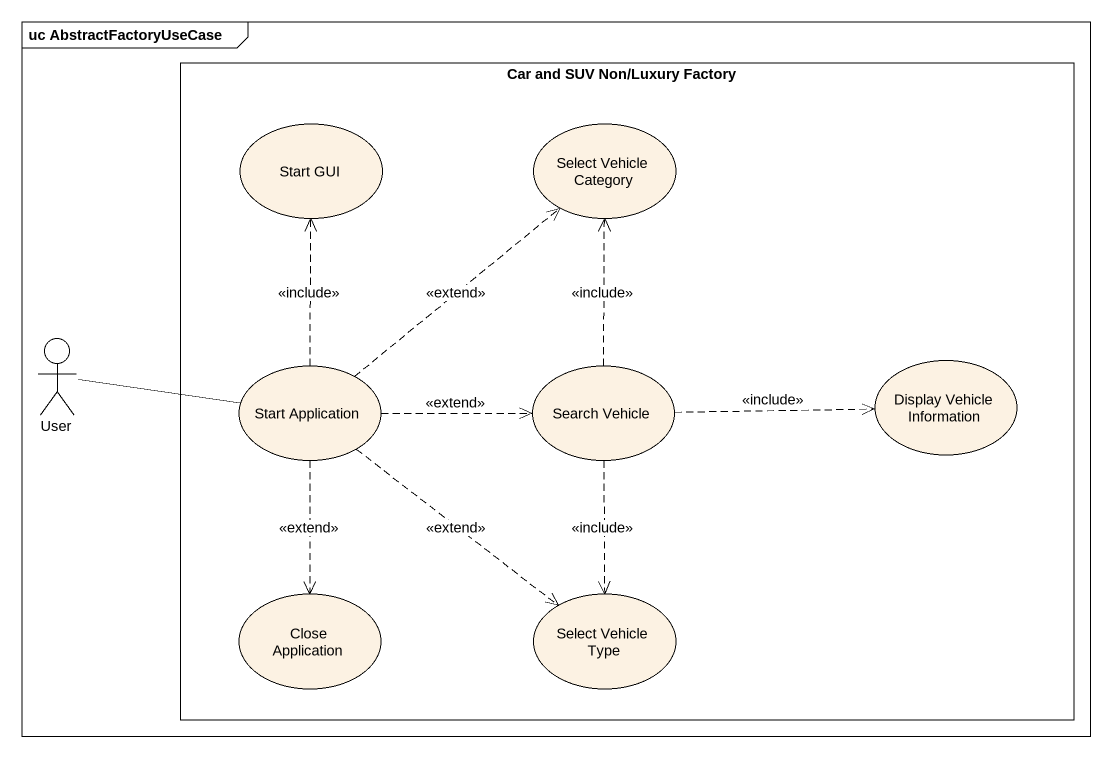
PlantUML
@startuml
mainframe uc AbstractFactoryUseCase
rectangle "Car and SUV Non/Luxury Factory" as Car_and_SUV_Non_Luxury {
  usecase "Start GUI" as Start_GUI
  usecase "Select Vehicle Category" as Select_Vehicle_Category
  usecase "Start Application" as Start_Application
  usecase "Search Vehicle" as Search_Vehicle
  usecase "Display Vehicle Information" as Display_Vehicle_Information
  usecase "Close Application" as Close_Application
  usecase "Select Vehicle Type" as Select_Vehicle_Type
}
actor User
User -right- Start_Application
Start_Application .up.> Start_GUI : <<include>>
Start_Application .up.> Select_Vehicle_Category : <<extend>>
Start_Application .right.> Search_Vehicle : <<extend>>
Start_Application ..> Close_Application : <<extend>>
Start_Application ..> Select_Vehicle_Type : <<extend>>
Search_Vehicle .up.> Select_Vehicle_Category : <<include>>
Search_Vehicle .right.> Display_Vehicle_Information : <<include>>
Search_Vehicle ..> Select_Vehicle_Type : <<include>>
@enduml
